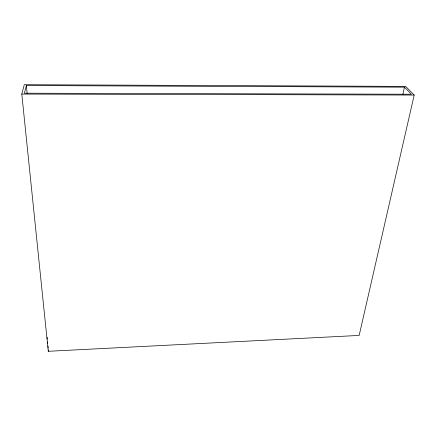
<?xml version="1.0" encoding="UTF-8"?>
<svg xmlns="http://www.w3.org/2000/svg" width="436" height="436" viewBox="0 0 436 436"><rect width="100%" height="100%" fill="white"/><g stroke="black" fill="none" stroke-linecap="round" stroke-linejoin="round"><path stroke-width="0.65" d="M48.287 351.291L21.8 94.067L24.28 84.709L405.638 86.393L414.2 95.043L359.16 335.426L48.287 351.291L48.423 349.945M402.842 94.465L404.445 87.162L26.367 85.549L24.394 93.2L411.404 94.231L404.445 87.162M21.8 94.067L414.2 95.043M47.093 337.202L47.301 339.235M47.579 341.938L47.72 343.296M47.998 345.999L48.205 348.032M26.367 85.549L27.168 93.68"/></g></svg>
